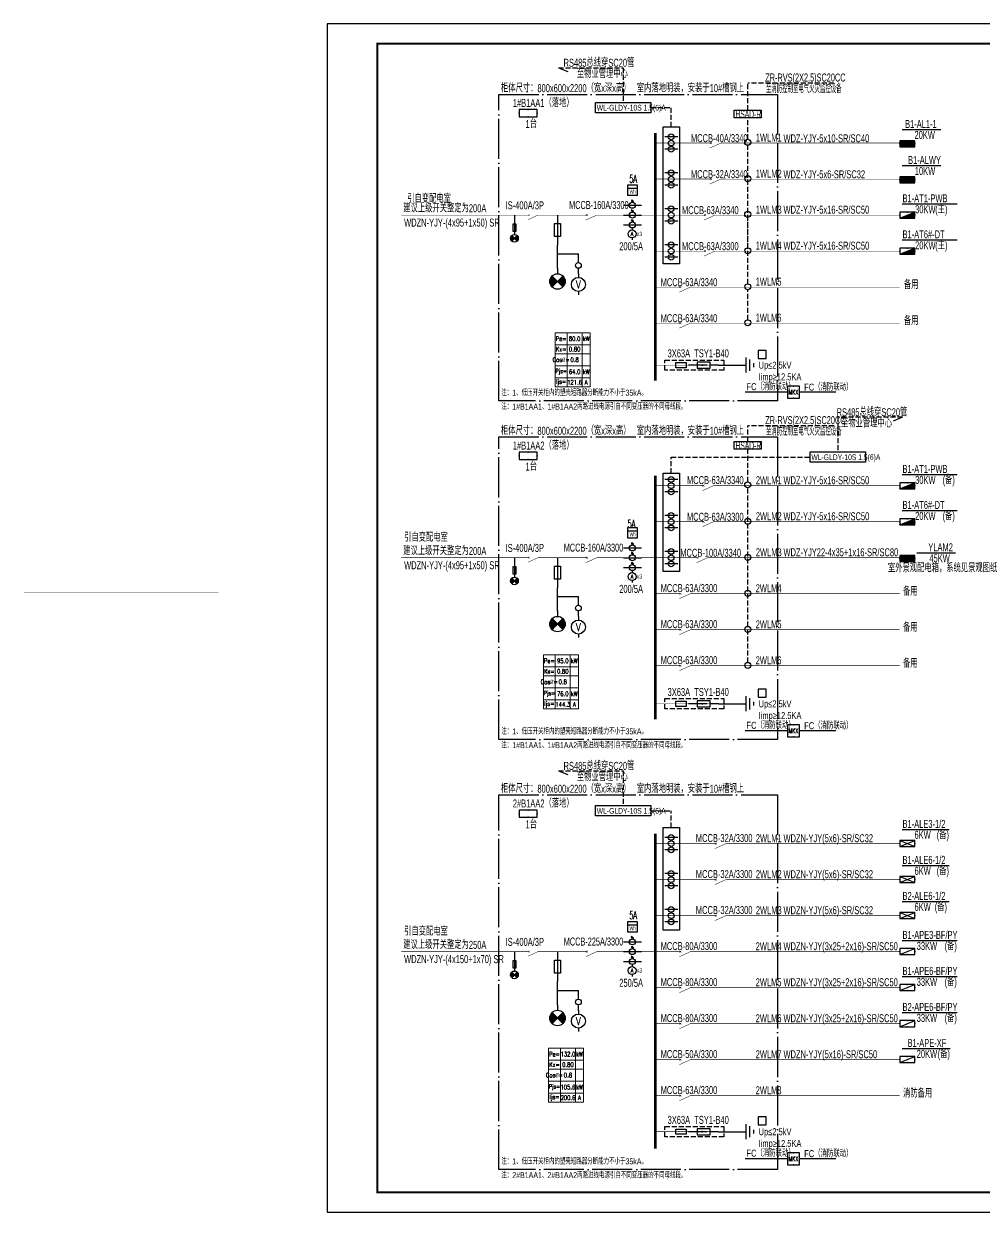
# Model space of a CAD drawing. Extents: x 776418 to 2076422, y -1170708 to 498544.
# Drawn here: x 893275 to 941249, y -218630 to -159230 of the extents above; entities that cross this region are included whole.
import ezdxf
from ezdxf.enums import TextEntityAlignment as Align

# ---------------------------------------------------------------- set-up
doc = ezdxf.new("R2010")
doc.units = 0
doc.header["$LTSCALE"] = 1000
doc.header["$MEASUREMENT"] = 0
doc.linetypes.add('DASH', pattern=[0.35, 0.25, -0.1])
doc.linetypes.add('DOTE', pattern=[2.42, 2, -0.2, 0.02, -0.2])
doc.layers.get('0').update_dxf_attribs({"linetype": 'CONTINUOUS'})
doc.layers.get('Defpoints').update_dxf_attribs({"linetype": 'CONTINUOUS'})
for name, color, linetype in [('D-TEXT', 7, 'CONTINUOUS'), ('DIM-箱柜', 3, 'CONTINUOUS'), ('DOTLN', 2, 'DASH'), ('EL-TEXT', 3, 'CONTINUOUS'), ('ELEMENT', 3, 'CONTINUOUS'), ('EQUIP', 3, 'CONTINUOUS'), ('EQUIP-照明', 3, 'CONTINUOUS'), ('EQUIP-箱柜', 3, 'CONTINUOUS'), ('LAYER3', 7, 'DOTE'), ('PUB_TEXT', 255, 'CONTINUOUS'), ('TEL_TEXT', 3, 'CONTINUOUS'), ('TEL_TITLE', 7, 'CONTINUOUS'), ('WIRE', 4, 'CONTINUOUS'), ('WIRE-母线', 6, 'CONTINUOUS'), ('WIRE-照明', 1, 'CONTINUOUS'), ('WIRE-系统', 4, 'CONTINUOUS'), ('Z', 7, 'CONTINUOUS')]:
    doc.layers.add(name, color=color, linetype=linetype)
doc.layers.add('层1', color=7, linetype='CONTINUOUS', lineweight=0)
doc.styles.add('_COMPLEX', font='ROS', dxfattribs={"width": 0.6, "bigfont": 'JD'})
doc.styles.add('_HZTXT', font='txt.shx', dxfattribs={"width": 0.8, "bigfont": 'HZTXT.shx'})
doc.styles.add('_JD', font='ros.shx', dxfattribs={"width": 0.8, "bigfont": 'JD.shx'})
doc.styles.add('_SIMPLEX', font='SIMPLEX.shx', dxfattribs={"width": 0.8})
doc.styles.add('_TCH_LABEL', font='COMPLEX', dxfattribs={"bigfont": 'GBCBIG'})
doc.styles.add('_TEL_DIM', font='SIMPLEX', dxfattribs={"width": 0.7, "height": 3.5, "bigfont": 'HZTXT'})
doc.styles.add('_XCSG', font='complex.shx', dxfattribs={"width": 0.6, "bigfont": 'jd.shx'})
doc.styles.get("Standard").update_dxf_attribs({"font": 'gbenor.shx', "bigfont": 'gbcbig.shx'})

# ---------------------------------------------------------------- blocks, each defined once
blk = doc.blocks.new('$element$00000578')
at = {"const_width": 0.0233}
for points in [[(0, 0), (0, -0.25)], [(0, -1), (0, -0.75), (-0.25, -0.2)], [(-0.05, -0.25), (0.05, -0.25)]]:
    blk.add_lwpolyline(points, dxfattribs=at)
at = {"flags": 9}
blk.add_attdef('S', (0, 0), '', height=0.00000667, dxfattribs=at)
blk = doc.blocks.new('M_M12')
for p, q in [((-0.1, -0.717), (-0.1, -0.283)), ((-0.1, -0.283), (0.1, -0.283)), ((0.1, -0.283), (0.1, -0.717)), ((0.1, -0.717), (-0.1, -0.717))]:
    blk.add_line(p, q)
blk.add_lwpolyline([(0, 0), (0, -1)])
at = {"width": 0.8, "flags": 9}
blk.add_attdef('S', (0.25, -0.5), '', height=0.2, dxfattribs=at)
blk = doc.blocks.new('M_M58MSL')
for points in [[(0, 0), (0, -0.167)], [(0, -0.833), (0, -1)]]:
    blk.add_lwpolyline(points)
blk.add_circle((0, -0.5), 0.333)
at = {"style": '_SIMPLEX', "width": 0.8, "flags": 8}
blk.add_attdef('$TEXT$', text='', height=0.333, dxfattribs=at).set_placement((0, -0.5), align=Align.MIDDLE_CENTER)
at = {"width": 0.8, "flags": 9}
blk.add_attdef('S', (0.25, -0.5), '', height=0.2, dxfattribs=at)
blk = doc.blocks.new('M_M57DRB')
for p, q in [((0.259, -0.374), (-0.259, -0.893)), ((0.259, -0.893), (-0.259, -0.374))]:
    blk.add_line(p, q)
blk.add_lwpolyline([(0, 0), (0, -0.267)])
blk.add_circle((0, -0.633), 0.367)
for points in [[(-0.13, -0.763), (-0.354, -0.538), (0, -0.633), (-0.259, -0.374)], [(-0.225, -0.858), (-0.354, -0.728), (-0.13, -0.763), (-0.354, -0.538)], [(0.13, -0.504), (0.354, -0.728), (0, -0.633), (0.259, -0.893)], [(0.225, -0.409), (0.354, -0.538), (0.13, -0.504), (0.354, -0.728)], [(0.259, -0.374), (0.259, -0.374), (0.225, -0.409), (0.354, -0.538)], [(-0.259, -0.893), (-0.259, -0.893), (-0.225, -0.858), (-0.354, -0.728)]]:
    blk.add_solid(points)
at = {"width": 0.8, "flags": 9}
blk.add_attdef('S', (0.25, -0.5), '', height=0.2, dxfattribs=at)
blk = doc.blocks.new('M_M27VHU')
for p, q in [((0.167, -0.5), (0.3, -0.5)), ((0.256, -0.433), (0.172, -0.567)), ((0.308, -0.433), (0.225, -0.567))]:
    blk.add_line(p, q)
blk.add_lwpolyline([(0, 0), (0, -1)])
blk.add_circle((0, -0.5), 0.167)
at = {"width": 0.8, "flags": 9}
blk.add_attdef('S', (0.25, -0.5), '', height=0.2, dxfattribs=at)
blk = doc.blocks.new('$element$00000497')
at = {"const_width": 0.0233}
for points in [[(0, 0), (0, -0.25)], [(0, -1), (0, -0.75), (-0.25, -0.2)], [(-0.047, -0.297), (0.047, -0.203)], [(-0.047, -0.203), (0.047, -0.297)]]:
    blk.add_lwpolyline(points, dxfattribs=at)
at = {"flags": 9}
blk.add_attdef('S', (0, 0), '', height=0.00000667, dxfattribs=at)
blk = doc.blocks.new('_LINKPT1')
blk.add_line((0, 0), (0, 0))
blk = doc.blocks.new('M_Z15DKY')
for p, q in [((0.5, 0.5), (-0.5, 0.5)), ((-0.5, 0.5), (-0.5, -0.5)), ((-0.5, 0.2), (0.5, 0.2)), ((0.5, -0.5), (0.5, 0.5)), ((-0.5, -0.5), (0.5, -0.5))]:
    blk.add_line(p, q)
for p in [(-0.5, 0), (0, 0.5), (0.5, 0), (0, -0.5)]:
    blk.add_blockref('_LINKPT1', p)
at = {"style": '_COMPLEX', "width": 0.6}
blk.add_text('Wh', height=0.4, dxfattribs=at).set_placement((0, -0.35), align=Align.CENTER)
at = {"width": 0.8, "flags": 9}
blk.add_attdef('A', (0, 0), '', height=0.00002, dxfattribs=at)
blk = doc.blocks.new('$equip_U$00000105(JDQINJING)')
for p, q in [((0.5, 1), (-0.5, 1)), ((-0.5, 1), (-0.5, 0)), ((0.5, 0), (0.5, 1)), ((-0.5, 0), (0.5, 0))]:
    blk.add_line(p, q)
for p in [(0, 1), (-0.5, 0.5), (0, 0), (0.5, 0.5)]:
    blk.add_point(p)
at = {"color": 7, "style": '_TEL_DIM'}
blk.add_attdef('$TEXT$', text='', height=0.4, dxfattribs=at).set_placement((-0.002, 0.507), align=Align.MIDDLE_CENTER)
at = {"color": 7, "style": '_TEL_DIM', "flags": 1}
blk.add_attdef('A', text='', height=0.00002, dxfattribs=at).set_placement((0, 0), align=Align.MIDDLE_CENTER)
blk = doc.blocks.new('$equip$00001413')
for p, q in [((0.75, 0.6), (-0.75, 0.6)), ((-0.75, 0.6), (-0.75, 0)), ((-0.75, 0), (0.75, 0)), ((0.75, 0), (0.75, 0.6))]:
    blk.add_line(p, q)
for p in [(-0.75, 0.3), (0, 0.6), (0, 0), (0.75, 0.3)]:
    blk.add_point(p)
at = {"style": '_TCH_LABEL', "flags": 9}
blk.add_attdef('A', (0, 0), '', height=0.00002, dxfattribs=at)
blk = doc.blocks.new('M_M24')
for p, q in [((-0.25, -0.375), (0.25, -0.375)), ((-0.1875, -0.5), (0.1875, -0.5)), ((-0.0625, -0.625), (0.0625, -0.625))]:
    blk.add_line(p, q)
blk.add_lwpolyline([(0, 0), (0, -0.375)])
at = {"width": 0.8, "flags": 9}
blk.add_attdef('S', (0.25, -0.5), '', height=0.2, dxfattribs=at)
blk = doc.blocks.new('M_M17')
for p, q in [((-0.1, -0.717), (-0.1, -0.283)), ((-0.1, -0.283), (0.1, -0.283)), ((0, -0.383), (0, -0.717)), ((0.1, -0.283), (0.1, -0.717)), ((0.1, -0.717), (-0.1, -0.717))]:
    blk.add_line(p, q)
for points in [[(0, 0), (0, -0.283)], [(0, -0.717), (0, -1)]]:
    blk.add_lwpolyline(points)
for points in [[(-0.033, -0.567), (0.033, -0.567), (0, -0.367), (0.033, -0.567)], [(0.033, -0.567), (0, -0.367), (-0.033, -0.567), (0.033, -0.567)], [(0, -0.367), (-0.033, -0.567), (0.033, -0.567), (0, -0.367)]]:
    blk.add_solid(points)
at = {"width": 0.8, "flags": 9}
blk.add_attdef('S', (0.25, -0.5), '', height=0.2, dxfattribs=at)
blk = doc.blocks.new('$equip$00001416')
for p, q in [((0.75, 0.6), (-0.75, 0.6)), ((-0.75, 0), (0.75, 0.6)), ((-0.75, 0.6), (-0.75, 0)), ((-0.75, 0), (0.75, 0)), ((0.75, 0), (0.75, 0.6))]:
    blk.add_line(p, q)
for p in [(-0.75, 0.3), (0, 0.6), (0, 0), (0.75, 0.3)]:
    blk.add_point(p)
at = {"style": '_TCH_LABEL', "flags": 9}
blk.add_attdef('A', (0, 0), '', height=0.00002, dxfattribs=at)
blk = doc.blocks.new('$equip$00001424')
for p, q in [((-0.75, 0), (0.75, 0.6)), ((-0.75, 0.6), (0.75, 0)), ((0.75, 0.6), (-0.75, 0.6)), ((-0.75, 0.6), (-0.75, 0)), ((-0.75, 0), (0.75, 0)), ((0.75, 0), (0.75, 0.6))]:
    blk.add_line(p, q)
for p in [(-0.75, 0.3), (0, 0.6), (0, 0), (0.75, 0.3)]:
    blk.add_point(p)
at = {"style": '_TCH_LABEL', "flags": 9}
blk.add_attdef('A', (0, 0), '', height=0.00002, dxfattribs=at)
blk = doc.blocks.new('*T163')
at = {"layer": 'Defpoints', "color": 8, "linetype": 'ByBlock', "lineweight": 0, "transparency": 16777216}
for p, q in [((0, 0), (1749, 0)), ((0, 0), (0, -2700)), ((593, 0), (593, -2700)), ((1346, 0), (1346, -2700)), ((1749, 0), (1749, -2700)), ((0, -600), (1749, -600)), ((0, -1050), (1749, -1050)), ((0, -1650), (1749, -1650)), ((0, -2250), (1749, -2250)), ((0, -2700), (1749, -2700))]:
    blk.add_line(p, q, dxfattribs=at)
at = {"color": 0, "transparency": 16777216, "attachment_point": 5, "style": '_TEL_DIM'}
for s, insert, char_height, width in [('Pe=', (297, -300), 225, 593.32), ('132.0', (970, -300), 225, 752.36), ('kW', (1547, -300), 225, 402.96), ('Kx=', (297, -825), 225, 593.32), ('0.80', (970, -825), 225, 752.36), ('Cos{\\fISOCPEUR|b0|i0|c0|p34;%%C}=', (297, -1350), 225, 593.32), ('0.8', (970, -1350), 225, 752.36), ('Pjs=', (297, -1950), 210, 593.32), ('Ijs=', (297, -2475), 225, 593.32), ('200.6', (970, -2475), 225, 752.36), ('105.6', (970, -1950), 225, 752.36), ('kW', (1547, -1950), 225, 402.96), ('A', (1547, -2475), 225, 402.96)]:
    blk.add_mtext(s, dxfattribs=dict(at, insert=insert, char_height=char_height, width=width))
blk = doc.blocks.new('*X1')
at = {"color": 0}
for p, q in [((-250, 33), (-83, 200)), ((-250, 68), (-118, 200)), ((-250, 104), (-154, 200)), ((-250, 139), (-189, 200)), ((-250, 174), (-224, 200)), ((-247, 0), (-47, 200)), ((-212, 0), (-12, 200)), ((-177, 0), (23, 200)), ((-141, 0), (59, 200)), ((-106, 0), (94, 200)), ((-71, 0), (129, 200)), ((-35, 0), (165, 200)), ((0, 0), (200, 200)), ((35, 0), (235, 200)), ((71, 0), (250, 179)), ((106, 0), (250, 144)), ((141, 0), (250, 109)), ((177, 0), (250, 73)), ((212, 0), (250, 38)), ((247, 0), (250, 3))]:
    blk.add_line(p, q, dxfattribs=at)
blk = doc.blocks.new('$equip$00001421')
for p, q in [((0.75, 0.6), (-0.75, 0.6)), ((-0.75, 0.6), (-0.75, 0)), ((-0.75, 0), (0.75, 0)), ((0.75, 0), (0.75, 0.6))]:
    blk.add_line(p, q)
at = {"const_width": 0.6}
blk.add_lwpolyline([(-0.75, 0.3), (0.75, 0.3)], dxfattribs=at)
for p in [(-0.75, 0.3), (0, 0.6), (0, 0), (0.75, 0.3)]:
    blk.add_point(p)
at = {"xscale": 0.00300000000061118, "yscale": 0.00300000000061118, "zscale": 0.00300000000061118}
blk.add_blockref('*X1', (0, 0), dxfattribs=at)
at = {"style": '_TCH_LABEL', "flags": 9}
blk.add_attdef('A', (0, 0), '', height=0.00002, dxfattribs=at)
blk = doc.blocks.new('$equip$00001781')
blk.add_circle((0, 0), 0.5)
at = {"flags": 9}
blk.add_attdef('A', (0, 0), '', height=0.00002, dxfattribs=at)
blk = doc.blocks.new('*X10')
at = {"color": 0}
for p, q in [((-247, 0), (-246, 2)), ((-212, 0), (-187, 25)), ((-177, 0), (-128, 49)), ((-141, 0), (-69, 72)), ((-106, 0), (-10, 96)), ((-71, 0), (49, 120)), ((-35, 0), (108, 143)), ((0, 0), (167, 167)), ((35, 0), (226, 190)), ((71, 0), (250, 179)), ((106, 0), (250, 144)), ((141, 0), (250, 109)), ((177, 0), (250, 73)), ((212, 0), (250, 38)), ((247, 0), (250, 3))]:
    blk.add_line(p, q, dxfattribs=at)
blk = doc.blocks.new('$equip$00001425')
for p, q in [((-0.75, 0), (0.75, 0.6)), ((0.75, 0.6), (-0.75, 0.6)), ((-0.75, 0.6), (-0.75, 0)), ((-0.75, 0), (0.75, 0)), ((0.75, 0), (0.75, 0.6))]:
    blk.add_line(p, q)
for p in [(-0.75, 0.3), (0, 0.6), (0, 0), (0.75, 0.3)]:
    blk.add_point(p)
blk.add_solid([(-0.75, 0), (0.75, 0), (0.75, 0.6)])
at = {"xscale": 0.00300000000061118, "yscale": 0.00300000000061118, "zscale": 0.00300000000061118}
blk.add_blockref('*X10', (0, 0), dxfattribs=at)
at = {"style": '_TCH_LABEL', "flags": 9}
blk.add_attdef('A', (0, 0), '', height=0.00002, dxfattribs=at)
blk = doc.blocks.new('*T200')
at = {"layer": 'Defpoints', "color": 8, "linetype": 'ByBlock', "lineweight": 0, "transparency": 16777216}
for p, q in [((0, 0), (1749, 0)), ((0, 0), (0, -2700)), ((593, 0), (593, -2700)), ((1346, 0), (1346, -2700)), ((1749, 0), (1749, -2700)), ((0, -600), (1749, -600)), ((0, -1050), (1749, -1050)), ((0, -1650), (1749, -1650)), ((0, -2250), (1749, -2250)), ((0, -2700), (1749, -2700))]:
    blk.add_line(p, q, dxfattribs=at)
at = {"color": 0, "transparency": 16777216, "attachment_point": 5, "style": '_TEL_DIM'}
for s, insert, char_height, width in [('Pe=', (297, -300), 225, 593.32), ('80.0', (970, -300), 225, 752.36), ('kW', (1547, -300), 225, 402.96), ('Kx=', (297, -825), 225, 593.32), ('0.80', (970, -825), 225, 752.36), ('Cos{\\fISOCPEUR|b0|i0|c0|p34;%%C}=', (297, -1350), 225, 593.32), ('0.8', (970, -1350), 225, 752.36), ('Pjs=', (297, -1950), 210, 593.32), ('Ijs=', (297, -2475), 225, 593.32), ('121.6', (970, -2475), 225, 752.36), ('64.0', (970, -1950), 225, 752.36), ('kW', (1547, -1950), 225, 402.96), ('A', (1547, -2475), 225, 402.96)]:
    blk.add_mtext(s, dxfattribs=dict(at, insert=insert, char_height=char_height, width=width))
blk = doc.blocks.new('*T201')
at = {"layer": 'Defpoints', "color": 8, "linetype": 'ByBlock', "lineweight": 0, "transparency": 16777216}
for p, q in [((0, 0), (1749, 0)), ((0, 0), (0, -2700)), ((593, 0), (593, -2700)), ((1346, 0), (1346, -2700)), ((1749, 0), (1749, -2700)), ((0, -600), (1749, -600)), ((0, -1050), (1749, -1050)), ((0, -1650), (1749, -1650)), ((0, -2250), (1749, -2250)), ((0, -2700), (1749, -2700))]:
    blk.add_line(p, q, dxfattribs=at)
at = {"color": 0, "transparency": 16777216, "attachment_point": 5, "style": '_TEL_DIM'}
for s, insert, char_height, width in [('Pe=', (297, -300), 225, 593.32), ('95.0', (970, -300), 225, 752.36), ('kW', (1547, -300), 225, 402.96), ('Kx=', (297, -825), 225, 593.32), ('0.80', (970, -825), 225, 752.36), ('Cos{\\fISOCPEUR|b0|i0|c0|p34;%%C}=', (297, -1350), 225, 593.32), ('0.8', (970, -1350), 225, 752.36), ('Pjs=', (297, -1950), 210, 593.32), ('Ijs=', (297, -2475), 225, 593.32), ('144.3', (970, -2475), 225, 752.36), ('76.0', (970, -1950), 225, 752.36), ('kW', (1547, -1950), 225, 402.96), ('A', (1547, -2475), 225, 402.96)]:
    blk.add_mtext(s, dxfattribs=dict(at, insert=insert, char_height=char_height, width=width))

msp = doc.modelspace()

# ---------------------------------------------------------------- linework, layer by layer
at = {"linetype": 'DASH'}
for p, q in [((919978, -161428), (923214, -161428)), ((923214, -161428), (923214, -163160)), ((924593, -163420), (925620, -163420)), ((925620, -164380, 0), (925620, -163420, 0)), ((933935, -178897), (933935, -180629)), ((937172, -178897), (933935, -178897)), ((925620, -180888), (932557, -180888)), ((925620, -181697, 0), (925620, -180888, 0)), ((919978, -196572), (923214, -196572)), ((923214, -196572), (923214, -198304)), ((924593, -198563, 0), (925620, -198563, 0)), ((925620, -199394, 0), (925620, -198563, 0))]:
    msp.add_line(p, q, dxfattribs=at)
at = {"color": 0}
for p, q in [((919978, -161428), (920454, -161615)), ((937172, -178897), (936695, -179084)), ((919978, -196572), (920454, -196758))]:
    msp.add_line(p, q, dxfattribs=at)
at = {"ltscale": 0.001}
for p, q in [((937147, -164515), (939080, -164515)), ((937147, -166314), (939080, -166314)), ((937147, -168230), (939891, -168230)), ((937147, -170030), (939891, -170030)), ((937147, -181756), (939891, -181756)), ((937147, -183555), (939891, -183555)), ((937876, -185669), (939809, -185669)), ((937147, -199496), (939497, -199496)), ((937147, -201295), (939497, -201295)), ((937147, -203095), (939497, -203095)), ((937147, -205044), (939891, -205044)), ((937147, -206844), (939891, -206844)), ((937147, -208644), (939891, -208644)), ((937147, -210443), (939543, -210443))]:
    msp.add_line(p, q, dxfattribs=at)
for p, q in [((931425, -177649, 0), (929302, -177649, 0)), ((931425, -194573, 0), (929302, -194573, 0)), ((931425, -215962, 0), (929302, -215962, 0))]:
    msp.add_line(p, q)
at = {"color": 2}
for points in [[(921836, -163160), (924593, -163160), (924593, -163679), (921836, -163679)], [(932557, -180629), (935314, -180629), (935314, -181148), (932557, -181148)], [(921836, -198304), (924593, -198304), (924593, -198823), (921836, -198823)]]:
    msp.add_lwpolyline(points, close=True, dxfattribs=at)
at = {"color": 0, "elevation": 0}
for points in [[(925216, -164380), (926025, -164380), (926025, -171231), (925216, -171231)], [(925216, -181697), (926025, -181697), (926025, -186604), (925216, -186604)], [(925216, -199394), (926025, -199394), (926025, -204524), (925216, -204525)]]:
    msp.add_lwpolyline(points, close=True, dxfattribs=at)
at = {"color": 2}
for centre in [(925611, -164880), (925611, -165192), (925611, -165503), (925611, -166680), (925611, -166992), (925611, -167303), (925612, -168479), (925612, -168791), (925612, -169101), (925611, -170279), (925611, -170591), (925611, -170902), (925611, -182004), (925611, -182316), (925611, -182627), (925611, -183804), (925611, -184116), (925611, -184427), (925611, -185604), (925611, -185916), (925611, -186226), (925611, -199895), (925611, -200207), (925611, -200517), (925611, -201695), (925611, -202007), (925611, -202317), (925611, -203494), (925611, -203806), (925611, -204117)]:
    msp.add_circle(centre, 143, dxfattribs=at)
at = {"layer": 'DIM-箱柜', "elevation": 0}
for points in [[(929964, -175556), (929964, -175956), (930364, -175956), (930364, -175556), (929964, -175556)], [(929964, -192480), (929964, -192880), (930364, -192880), (930364, -192480), (929964, -192480)], [(929964, -213868), (929964, -214268), (930364, -214268), (930364, -213868), (929964, -213868)]]:
    msp.add_lwpolyline(points, dxfattribs=at)
at = {"layer": 'DOTLN', "linetype": 'DASH'}
for points in [[(925294, -176036), (928241, -176036), (928241, -176546), (925294, -176546)], [(925294, -192960), (928241, -192960), (928241, -193470), (925294, -193470)], [(925294, -214348), (928241, -214348), (928241, -214858), (925294, -214858)]]:
    msp.add_lwpolyline(points, close=True, dxfattribs=at)
at = {"layer": 'ELEMENT'}
for points in [[(925851, -176421), (925851, -176161), (926361, -176161), (926361, -176421)], [(925851, -193345), (925851, -193085), (926361, -193085), (926361, -193345)], [(925851, -214733), (925851, -214473), (926361, -214473), (926361, -214733)]]:
    msp.add_lwpolyline(points, close=True, dxfattribs=at)
at = {"layer": 'EQUIP-照明', "linetype": 'DASH'}
for p, q in [((933732, -162193, 0), (929434, -162193, 0)), ((929434, -163548, 0), (929434, -162193, 0)), ((929434, -165001, 0), (929434, -163932, 0)), ((929437, -170425, 0), (929437, -165301, 0)), ((929438, -172225, 0), (929437, -168900, 0)), ((929439, -174024, 0), (929439, -172525, 0)), ((933732, -179317, 0), (929434, -179317, 0)), ((929434, -180113, 0), (929434, -179317, 0)), ((929434, -182125, 0), (929434, -180496, 0)), ((929437, -189349, 0), (929437, -182425, 0)), ((929437, -191149, 0), (929437, -189515, 0))]:
    msp.add_line(p, q, dxfattribs=at)
at = {"layer": 'EQUIP-照明', "linetype": 'ByBlock', "elevation": 0}
for points in [[(930110, -163931), (928757, -163931), (928757, -163548), (930110, -163548)], [(930110, -180496), (928757, -180496), (928757, -180113), (930110, -180113)]]:
    msp.add_lwpolyline(points, close=True, dxfattribs=at)
at = {"layer": 'LAYER3'}
for p, q in [((917002, -162757), (930931, -162757)), ((917002, -178075), (917002, -162757)), ((930931, -162757), (930931, -178075)), ((930931, -178075), (917002, -178075)), ((917002, -179881), (930931, -179881)), ((917002, -194999), (917002, -179881)), ((930931, -179881), (930931, -194999)), ((930931, -194999), (917002, -194999)), ((917002, -197771), (930931, -197771)), ((917002, -216490), (917002, -197771)), ((930931, -197771), (930931, -216490)), ((930931, -216490), (917002, -216490))]:
    msp.add_line(p, q, dxfattribs=at)
at = {"layer": 'TEL_TEXT', "ltscale": 2}
for p, q in [((932025, -177628, 0), (933841, -177628, 0)), ((932025, -194552, 0), (933841, -194552, 0)), ((932025, -215941, 0), (933841, -215941, 0))]:
    msp.add_line(p, q, dxfattribs=at)
at = {"layer": 'TEL_TITLE'}
msp.add_lwpolyline([(908431, -218630), (1013531, -218630), (1013531, -159230), (908431, -159230)], close=True, dxfattribs=at)
at = {"layer": 'TEL_TITLE', "const_width": 100}
msp.add_lwpolyline([(910931, -217630), (1012531, -217630), (1012531, -160230), (910931, -160230)], close=True, dxfattribs=at)
at = {"layer": 'WIRE', "color": 4}
for p, q in [((925945, -164880), (925303, -164880)), ((925945, -165503), (925303, -165503)), ((925945, -166680), (925303, -166680)), ((925945, -167303), (925303, -167303)), ((925947, -168479), (925304, -168479)), ((925947, -169101), (925304, -169101)), ((925945, -170279), (925303, -170279)), ((925945, -170902), (925303, -170902)), ((925945, -182004), (925303, -182004)), ((925945, -182627), (925303, -182627)), ((925945, -183804), (925303, -183804)), ((925945, -184427), (925303, -184427)), ((925945, -185604), (925303, -185604)), ((925945, -186226), (925303, -186226)), ((925945, -199895), (925303, -199895)), ((925945, -200517), (925303, -200517)), ((925945, -201695), (925303, -201695)), ((925945, -202317), (925303, -202317)), ((925945, -203494), (925303, -203494)), ((925945, -204117), (925303, -204117))]:
    msp.add_line(p, q, dxfattribs=at)
at = {"layer": 'WIRE-母线', "const_width": 133}
for points in [[(924822, -164691), (924822, -177069)], [(924822, -181815), (924822, -193994)], [(924822, -199705), (924822, -215452)]]:
    msp.add_lwpolyline(points, dxfattribs=at)
at = {"layer": 'WIRE-照明'}
for p, q in [((919932, -171458, -4671), (919932, -170291, -4671)), ((919932, -170733, -4671), (920977, -170733, -4671)), ((920977, -171163, -4671), (920977, -170733, -4671)), ((920977, -171733, -4671), (920977, -171448, -4671)), ((927983, -176291, 0), (928796, -176291, 0)), ((919932, -188582, -4671), (919932, -187416, -4671)), ((919932, -187857, -4671), (920977, -187857, -4671)), ((920977, -188287, -4671), (920977, -187857, -4671)), ((920977, -188857, -4671), (920977, -188572, -4671)), ((927983, -193215, 0), (928796, -193215, 0)), ((919932, -208271, -4671), (919932, -207105, -4671)), ((919932, -207547, -4671), (920977, -207547, -4671)), ((920977, -207976, -4671), (920977, -207547, -4671)), ((920977, -208547, -4671), (920977, -208262, -4671)), ((927983, -214603, 0), (928796, -214603, 0))]:
    msp.add_line(p, q, dxfattribs=at)
at = {"layer": 'WIRE-照明', "linetype": 'Continuous', "const_width": 30}
msp.add_lwpolyline([(902989, -187638), (893290, -187638)], dxfattribs=at)
at = {"layer": 'WIRE-系统', "const_width": 23.3}
for points in [[(924822, -165192), (927345, -165192)], [(928094, -165192), (937027, -165192)], [(924822, -166991), (927345, -166991)], [(928345, -166992), (937027, -166992)], [(912129, -168791), (918286, -168791)], [(921147, -168791), (919073, -168791)], [(922146, -168791), (924822, -168791)], [(924822, -168791), (927051, -168791)], [(928051, -168791), (937027, -168791)], [(924822, -170591), (927051, -170591)], [(928051, -170591), (937027, -170591)], [(924822, -172390), (925822, -172390)], [(926822, -172391), (937027, -172391)], [(924822, -174190), (925822, -174190)], [(926822, -174190), (937027, -174190)], [(924822, -182316), (926976, -182316)], [(927725, -182316), (937027, -182316)], [(924822, -184116), (926976, -184116)], [(927976, -184116), (937027, -184116)], [(912129, -185916), (918286, -185916)], [(921396, -185916), (919073, -185916)], [(922146, -185916), (924822, -185916)], [(924822, -185915), (926687, -185915)], [(927687, -185916), (937027, -185916)], [(924822, -187715), (925822, -187715)], [(926822, -187715), (937027, -187715)], [(924822, -189514), (925822, -189514)], [(926822, -189515), (937027, -189515)], [(924822, -191314), (925822, -191314)], [(926822, -191314), (937027, -191314)], [(924822, -200206), (927592, -200206)], [(928341, -200207), (937027, -200207)], [(924822, -202006), (927592, -202006)], [(928592, -202006), (937027, -202006)], [(924822, -203805), (927592, -203805)], [(928592, -203806), (937027, -203806)], [(912129, -205605), (918286, -205605)], [(920942, -205605), (919073, -205605)], [(921396, -205605), (919073, -205605)], [(922146, -205605), (924822, -205605)], [(924822, -205605), (925822, -205605)], [(926822, -205605), (937027, -205605)], [(924822, -207405), (925822, -207405)], [(926822, -207405), (937027, -207405)], [(924822, -209204), (925822, -209204)], [(926822, -209205), (937027, -209205)], [(924822, -211004), (925822, -211004)], [(926822, -211004), (937027, -211004)], [(924822, -212803), (925822, -212803)], [(926822, -212804), (937027, -212804)]]:
    msp.add_lwpolyline(points, dxfattribs=at)
at = {"layer": 'WIRE-系统', "const_width": 23.3, "elevation": 0}
for points in [[(924822, -176291), (929359, -176291)], [(924822, -193215), (929359, -193215)], [(924822, -214603), (929359, -214603)]]:
    msp.add_lwpolyline(points, dxfattribs=at)
at = {"layer": 'Z', "ltscale": 2}
for p, q in [((919932, -168791), (919932, -170291)), ((919932, -185916), (919932, -187416)), ((919932, -205605), (919932, -207105))]:
    msp.add_line(p, q, dxfattribs=at)
for centre in [(920977, -171307), (920977, -188431), (920977, -208121)]:
    msp.add_circle(centre, 143, dxfattribs=at)
at = {"layer": '层1', "color": 4, "linetype": 'Continuous', "lineweight": 30}
for p, q in [((917785, -168797), (917785, -169760)), ((917785, -185921), (917785, -186884)), ((917785, -205611), (917785, -206574))]:
    msp.add_line(p, q, dxfattribs=at)
at = {"layer": '层1', "color": 7, "linetype": 'Continuous', "lineweight": -3}
for p, q in [((917636, -169831), (917636, -170073)), ((917656, -169810), (917656, -170094)), ((917676, -169832), (917676, -170072)), ((917696, -169854), (917696, -170050)), ((917716, -169876), (917716, -170028)), ((917854, -169876), (917854, -170028)), ((917874, -169854), (917874, -170050)), ((917894, -169832), (917894, -170072)), ((917914, -169810), (917914, -170094)), ((917934, -169831), (917934, -170073)), ((917954, -169861), (917954, -170043)), ((917736, -169898), (917736, -170006)), ((917756, -169920), (917756, -169984)), ((917776, -169942), (917776, -169962)), ((917794, -169942), (917794, -169962)), ((917814, -169920), (917814, -169984)), ((917834, -169898), (917834, -170006)), ((917974, -169918), (917974, -169986)), ((917636, -186955), (917636, -187197)), ((917656, -186934), (917656, -187219)), ((917676, -186956), (917676, -187196)), ((917696, -186978), (917696, -187174)), ((917716, -187000), (917716, -187152)), ((917736, -187022), (917736, -187130)), ((917756, -187044), (917756, -187108)), ((917776, -187066), (917776, -187086)), ((917794, -187066), (917794, -187086)), ((917814, -187044), (917814, -187108)), ((917834, -187022), (917834, -187130)), ((917854, -187000), (917854, -187152)), ((917874, -186978), (917874, -187174)), ((917894, -186956), (917894, -187196)), ((917914, -186934), (917914, -187219)), ((917934, -186955), (917934, -187197)), ((917954, -186985), (917954, -187167)), ((917974, -187043), (917974, -187110)), ((917636, -206644), (917636, -206887)), ((917656, -206623), (917656, -206908)), ((917676, -206645), (917676, -206886)), ((917696, -206667), (917696, -206864)), ((917716, -206689), (917716, -206842)), ((917736, -206711), (917736, -206820)), ((917834, -206711), (917834, -206820)), ((917854, -206689), (917854, -206842)), ((917874, -206667), (917874, -206864)), ((917894, -206645), (917894, -206886)), ((917914, -206623), (917914, -206908)), ((917934, -206644), (917934, -206887)), ((917954, -206674), (917954, -206857)), ((917756, -206733), (917756, -206797)), ((917776, -206756), (917776, -206775)), ((917794, -206756), (917794, -206775)), ((917814, -206733), (917814, -206797)), ((917974, -206732), (917974, -206799))]:
    msp.add_line(p, q, dxfattribs=at)
at = {"layer": '层1', "color": 4, "linetype": 'Continuous', "lineweight": -3}
for p, q in [((917914, -170094), (917656, -169810)), ((917656, -170094), (917914, -169810)), ((917914, -187219), (917656, -186934)), ((917656, -187219), (917914, -186934)), ((917914, -206908), (917656, -206623)), ((917656, -206908), (917914, -206623))]:
    msp.add_line(p, q, dxfattribs=at)
for points in [[(917719, -169226), (917848, -169226), (917848, -169611), (917719, -169611)], [(917719, -186350), (917848, -186350), (917848, -186735), (917719, -186735)], [(917719, -206040), (917848, -206040), (917848, -206424), (917719, -206424)]]:
    msp.add_lwpolyline(points, close=True, dxfattribs=at)
for centre in [(917785, -169952), (917785, -187076), (917785, -206766)]:
    msp.add_circle(centre, 192, dxfattribs=at)

# ---------------------------------------------------------------- block references
for name, p in [('*T200', (919820, -174672)), ('*T201', (919229, -190773)), ('*T163', (919487, -210429))]:
    msp.add_blockref(name, p)
at = {"layer": 'ELEMENT'}
for name, p, xscale, yscale, zscale, rotation in [('$element$00000497', (927345, -165192), 999.9899999999907, 999.9899999999907, 999.9899999999907, 90), ('$element$00000497', (927345, -166991), 999.9899999999907, 999.9899999999907, 999.9899999999907, 90), ('M_M27VHU', (923226, -168303), 900, 900, 900, 90), ('M_M27VHU', (923226, -168791), 900, 900, 900, 90), ('$element$00000578', (918286, -168791), 900, 900, 900, 90), ('$element$00000497', (921147, -168791), 999.9899999999907, 999.9899999999907, 999.9899999999907, 90), ('M_M27VHU', (923226, -169286), 900, 900, 900, 90), ('$element$00000497', (927051, -168791), 999.9899999999907, 999.9899999999907, 999.9899999999907, 90), ('$element$00000497', (927051, -170591), 999.9899999999907, 999.9899999999907, 999.9899999999907, 90), ('$element$00000497', (925822, -172390), 999.9899999999907, 999.9899999999907, 999.9899999999907, 90), ('$element$00000497', (925822, -174190), 999.9899999999907, 999.9899999999907, 999.9899999999907, 90), ('M_M17', (927983, -176291, 0), -1500, 1500, 1500, 270), ('M_M24', (928796, -176291, 0), 1500, 1500, 1500, 90), ('$element$00000497', (926976, -182316), 999.9899999999907, 999.9899999999907, 999.9899999999907, 90), ('$element$00000497', (926976, -184116), 999.9899999999907, 999.9899999999907, 999.9899999999907, 90), ('M_M27VHU', (923226, -185427), 900, 900, 900, 90), ('$element$00000578', (918286, -185916), 900, 900, 900, 90), ('$element$00000497', (921147, -185916), 999.9899999999907, 999.9899999999907, 999.9899999999907, 90), ('M_M27VHU', (923226, -185916), 900, 900, 900, 90), ('$element$00000497', (926687, -185915), 999.9899999999907, 999.9899999999907, 999.9899999999907, 90), ('M_M27VHU', (923226, -186410), 900, 900, 900, 90), ('$element$00000497', (925822, -187715), 999.9899999999907, 999.9899999999907, 999.9899999999907, 90), ('$element$00000497', (925822, -189514), 999.9899999999907, 999.9899999999907, 999.9899999999907, 90), ('$element$00000497', (925822, -191314), 999.9899999999907, 999.9899999999907, 999.9899999999907, 90), ('M_M24', (928796, -193215, 0), 1500, 1500, 1500, 90), ('M_M17', (927983, -193215, 0), -1500, 1500, 1500, 270), ('$element$00000497', (927592, -200206), 999.9899999999907, 999.9899999999907, 999.9899999999907, 90), ('$element$00000497', (927592, -202006), 999.9899999999907, 999.9899999999907, 999.9899999999907, 90), ('$element$00000497', (927592, -203805), 999.9899999999907, 999.9899999999907, 999.9899999999907, 90), ('M_M27VHU', (923226, -205117), 900, 900, 900, 90), ('M_M27VHU', (923226, -205605), 900, 900, 900, 90), ('$element$00000578', (918286, -205605), 900, 900, 900, 90), ('$element$00000497', (921147, -205605), 999.9899999999907, 999.9899999999907, 999.9899999999907, 90), ('M_M27VHU', (923226, -206100), 900, 900, 900, 90), ('$element$00000497', (925822, -205605), 999.9899999999907, 999.9899999999907, 999.9899999999907, 90), ('$element$00000497', (925822, -207405), 999.9899999999907, 999.9899999999907, 999.9899999999907, 90), ('$element$00000497', (925822, -209204), 999.9899999999907, 999.9899999999907, 999.9899999999907, 90), ('$element$00000497', (925822, -211004), 999.9899999999907, 999.9899999999907, 999.9899999999907, 90), ('$element$00000497', (925822, -212803), 999.9899999999907, 999.9899999999907, 999.9899999999907, 90), ('M_M24', (928796, -214603, 0), 1500, 1500, 1500, 90), ('M_M17', (927983, -214603, 0), -1500, 1500, 1500, 270)]:
    msp.add_blockref(name, p, dxfattribs=dict(at, xscale=xscale, yscale=yscale, zscale=zscale, rotation=rotation))
for name, p, xscale, yscale, zscale in [('M_M12', (919932, -168791), 1500, 1500, 1500), ('M_M57DRB', (919932, -171444), 1050, 1050, 1050), ('M_M12', (919932, -185916), 1500, 1500, 1500), ('M_M57DRB', (919932, -188568), 1050, 1050, 1050), ('M_M12', (919932, -205605), 1500, 1500, 1500), ('M_M57DRB', (919932, -208258), 1050, 1050, 1050)]:
    msp.add_blockref(name, p, dxfattribs=dict(at, xscale=xscale, yscale=yscale, zscale=zscale))
ref = msp.add_blockref('M_M58MSL', (920977, -171733), dxfattribs=dict(at, xscale=1050, yscale=1050, zscale=1050))
ref.add_attrib('$TEXT$', 'V', dxfattribs={"layer": '0', "height": 400, "style": '_XCSG', "width": 0.8, "flags": 8}).set_placement((920977, -172258), align=Align.MIDDLE_CENTER)
ref = msp.add_blockref('M_M58MSL', (920977, -188857), dxfattribs=dict(at, xscale=1050, yscale=1050, zscale=1050))
ref.add_attrib('$TEXT$', 'V', dxfattribs={"layer": '0', "height": 400, "style": '_XCSG', "width": 0.8, "flags": 8}).set_placement((920977, -189382), align=Align.MIDDLE_CENTER)
ref = msp.add_blockref('M_M58MSL', (920977, -208547), dxfattribs=dict(at, xscale=1050, yscale=1050, zscale=1050))
ref.add_attrib('$TEXT$', 'V', dxfattribs={"layer": '0', "height": 400, "style": '_XCSG', "width": 0.8, "flags": 8}).set_placement((920977, -209072), align=Align.MIDDLE_CENTER)
at = {"layer": 'EQUIP', "xscale": 500, "yscale": 500, "zscale": 500}
for p in [(923686, -167548), (923686, -184673), (923686, -204362)]:
    msp.add_blockref('M_Z15DKY', p, dxfattribs=at)
at = {"layer": 'EQUIP-照明', "linetype": 'ByBlock', "xscale": 300, "yscale": 300, "zscale": 300}
for p in [(929437, -165151, 0), (929440, -166976), (929437, -168750, 0), (929440, -170575), (929440, -172375), (929440, -174174), (929437, -182275, 0), (929440, -184100), (929440, -185900), (929440, -187699), (929440, -189499), (929440, -191298)]:
    msp.add_blockref('$equip$00001781', p, dxfattribs=at)
at = {"layer": 'EQUIP-箱柜', "ltscale": 0.001, "xscale": 600, "yscale": 600, "zscale": 600}
for p in [(918467, -163878), (918467, -181002), (918467, -198892)]:
    msp.add_blockref('$equip$00001413', p, dxfattribs=at)
at = {"layer": 'EQUIP-箱柜', "xscale": 500, "yscale": 500, "zscale": 500}
for name, p in [('$equip$00001421', (937402, -165375)), ('$equip$00001421', (937402, -167175)), ('$equip$00001425', (937402, -168941)), ('$equip$00001425', (937402, -170741)), ('$equip$00001425', (937402, -182466)), ('$equip$00001425', (937402, -184266)), ('$equip$00001421', (937402, -186099)), ('$equip$00001424', (937402, -200357)), ('$equip$00001424', (937402, -202156)), ('$equip$00001424', (937402, -203956)), ('$equip$00001416', (937402, -205755)), ('$equip$00001416', (937402, -207555)), ('$equip$00001416', (937402, -207555)), ('$equip$00001416', (937402, -209355)), ('$equip$00001416', (937402, -211154))]:
    msp.add_blockref(name, p, dxfattribs=at)
at = {"layer": 'EQUIP-箱柜'}
ref = msp.add_blockref('$equip_U$00000105(JDQINJING)', (931725, -177949, 0), dxfattribs=dict(at, xscale=600, yscale=600, zscale=600))
ref.add_attrib('$TEXT$', 'MKX', dxfattribs={"layer": '0', "color": 7, "height": 240, "style": '_TEL_DIM', "width": 0.6}).set_placement((931723, -177645, 0), align=Align.MIDDLE_CENTER)
ref = msp.add_blockref('$equip_U$00000105(JDQINJING)', (931725, -194873, 0), dxfattribs=dict(at, xscale=600, yscale=600, zscale=600))
ref.add_attrib('$TEXT$', 'MKX', dxfattribs={"layer": '0', "color": 7, "height": 240, "style": '_TEL_DIM', "width": 0.6}).set_placement((931723, -194569, 0), align=Align.MIDDLE_CENTER)
ref = msp.add_blockref('$equip_U$00000105(JDQINJING)', (931725, -216262, 0), dxfattribs=dict(at, xscale=600, yscale=600, zscale=600))
ref.add_attrib('$TEXT$', 'MKX', dxfattribs={"layer": '0', "color": 7, "height": 240, "style": '_TEL_DIM', "width": 0.6}).set_placement((931723, -215958, 0), align=Align.MIDDLE_CENTER)
at = {"layer": 'Z', "ltscale": 2, "xscale": 600, "yscale": 600, "zscale": 600}
for p in [(923661, -169436), (923661, -186560), (923661, -206250)]:
    msp.add_blockref('M_M58MSL', p, dxfattribs=at).add_auto_attribs({'$TEXT$': 'A'})

# ---------------------------------------------------------------- texts
at = {"layer": 'D-TEXT', "style": '_JD', "width": 0.6}
for p in [(930312, -162115, 0), (930312, -179239, 0)]:
    msp.add_text('ZR-RVS(2X2.5)SC20CC', height=400, rotation=359.99998, dxfattribs=at).set_placement(p)
for s, p in [('MCCB-160A/3300', (920513, -168488)), ('MCCB-160A/3300', (920246, -185612)), ('MCCB-225A/3300', (920246, -205301))]:
    msp.add_text(s, height=400, dxfattribs=at).set_placement(p)
at = {"layer": 'EL-TEXT', "color": 255, "style": '_HZTXT', "width": 0.5}
for p in [(930344, -162681, 0), (930344, -179805, 0)]:
    msp.add_text('至消防控制室电气火灾监控设备', height=400, dxfattribs=at).set_placement(p)
at = {"layer": 'PUB_TEXT', "width": 0.5}
for s, style, p in [('HSAD-R', '_JD', (928825, -163945, 0)), ('5A', '_HZTXT', (923526, -167172)), ('HSAD-R', '_JD', (928825, -180510, 0)), ('5A', '_HZTXT', (923436, -184423)), ('5A', '_HZTXT', (923526, -203986))]:
    msp.add_text(s, height=400, dxfattribs=dict(at, style=style)).set_placement(p)
at = {"layer": 'TEL_TEXT', "color": 7, "style": '_JD', "width": 0.7}
for s, height, p in [('RS485总线穿SC20管', 400, (920236, -161378, 0)), ('至物业管理中心', 400, (920900, -161933, 0)), ('柜体尺寸：800x600x2200（宽x深x高）   室内落地明装，安装于10#槽钢上', 400, (917112, -162648)), ('1#B1AA1（落地）', 400, (917703, -163386)), ('WL-GLDY-10S 1.5(6)A', 288, (921895, -163569, 0)), ('1台', 400, (918340, -164434)), ('B1-AL1-1', 400, (937297, -164439)), ('MCCB-40A/3340', 400, (926600, -165146)), ('1WLM1', 400, (929842, -165121, 0)), ('WDZ-YJY-5x10-SR/SC40', 400, (931222, -165155)), ('20KW', 400, (937767, -164985)), ('B1-ALWY', 400, (937445, -166239)), ('MCCB-32A/3340', 400, (926600, -166946)), ('1WLM2', 400, (929842, -166921, 0)), ('WDZ-YJY-5x6-SR/SC32', 400, (931222, -166954)), ('10KW', 400, (937784, -166785)), ('引自变配电室', 400, (912427, -168173, 0)), ('IS-400A/3P', 400, (917344, -168503)), ('B1-AT1-PWB', 400, (937169, -168155)), (' 建议上级开关整定为200A', 400, (912127, -168652, 0)), ('MCCB-63A/3340', 400, (926151, -168745)), ('1WLM3', 400, (929842, -168721, 0)), ('WDZ-YJY-5x16-SR/SC50', 400, (931222, -168721)), ('30KW', 400, (937799, -168701)), ('(主)', 400, (938801, -168701)), ('WDZN-YJY-(4x95+1x50) SR', 400, (912273, -169367, 0)), ('B1-AT6#-DT', 400, (937169, -169955)), ('200/5A', 400, (923020, -170550)), ('MCCB-63A/3300', 400, (926151, -170545)), ('1WLM4', 400, (929834, -170520)), ('WDZ-YJY-5x16-SR/SC50', 400, (931222, -170520)), ('20KW', 400, (937799, -170501)), ('(主)', 400, (938801, -170501)), ('MCCB-63A/3340', 400, (925086, -172345, 0)), ('1WLM5', 400, (929834, -172320)), ('备用', 400, (937238, -172480)), ('MCCB-63A/3340', 400, (925086, -174144, 0)), ('1WLM6', 400, (929834, -174120)), ('备用', 400, (937238, -174280)), ('3X63A  TSY1-B40', 400, (925434, -175902, 0)), ('Up≤2.5kV', 350, (929982, -176467, 0)), ('Iimp≥12.5KA', 350, (929982, -177052, 0)), ('注：1、低压开关柜内的塑壳短路器分断能力不小于35kA。', 300, (917129, -177821, 0)), ('FC（消防联动）', 350, (929376, -177543, 1146)), ('FC（消防联动）', 350, (932258, -177565, 1146)), ('注：1#B1AA1、1#B1AA2两路进线电源引自不同变压器的不同母线段。', 300, (917129, -178511, 0)), ('柜体尺寸：800x600x2200（宽x深x高）   室内落地明装，安装于10#槽钢上', 400, (917112, -179772)), ('1#B1AA2（落地）', 400, (917703, -180510)), ('1台', 400, (918340, -181558)), ('WL-GLDY-10S 1.5(6)A', 288, (932616, -181038, 0)), ('B1-AT1-PWB', 400, (937169, -181680)), ('MCCB-63A/3340', 400, (926401, -182237)), ('2WLM1', 400, (929842, -182245, 0)), ('WDZ-YJY-5x16-SR/SC50', 400, (931222, -182246)), ('30KW', 400, (937799, -182226)), ('(备)', 400, (939171, -182226)), ('B1-AT6#-DT', 400, (937169, -183480)), ('MCCB-63A/3300', 400, (926401, -184070)), ('2WLM2', 400, (929842, -184045, 0)), ('WDZ-YJY-5x16-SR/SC50', 400, (931222, -184045)), ('20KW', 400, (937799, -184026)), ('(备)', 400, (939171, -184026)), ('引自变配电室', 400, (912273, -185106, 0)), ('IS-400A/3P', 400, (917344, -185627)), ('YLAM2', 400, (938457, -185594)), (' 建议上级开关整定为200A', 400, (912127, -185777, 0)), ('MCCB-100A/3340', 400, (926067, -185870, 0)), ('2WLM3', 400, (929842, -185845, 0)), ('WDZ-YJY22-4x35+1x16-SR/SC80', 400, (931222, -185845)), ('45KW', 400, (938512, -186140)), ('WDZN-YJY-(4x95+1x50) SR', 400, (912273, -186491, 0)), ('室外景观配电箱，系统见景观图纸', 400, (936442, -186634)), ('200/5A', 400, (923020, -187675)), ('MCCB-63A/3300', 400, (925086, -187636)), ('2WLM4', 400, (929834, -187645)), ('备用', 400, (937193, -187805)), ('MCCB-63A/3300', 400, (925086, -189436)), ('2WLM5', 400, (929834, -189445)), ('备用', 400, (937193, -189604)), ('MCCB-63A/3300', 400, (925086, -191236)), ('2WLM6', 400, (929834, -191244)), ('备用', 400, (937193, -191404)), ('3X63A  TSY1-B40', 400, (925434, -192826, 0)), ('Up≤2.5kV', 350, (929982, -193391, 0)), ('Iimp≥12.5KA', 350, (929982, -193976, 0)), ('FC（消防联动）', 350, (929376, -194467, 1146)), ('FC（消防联动）', 350, (932258, -194489, 1146)), ('注：1、低压开关柜内的塑壳短路器分断能力不小于35kA。', 300, (917129, -194745, 0)), ('注：1#B1AA1、1#B1AA2两路进线电源引自不同变压器的不同母线段。', 300, (917129, -195435, 0)), ('RS485总线穿SC20管', 400, (920236, -196521, 0)), ('至物业管理中心', 400, (920900, -197077, 0)), ('柜体尺寸：800x600x2200（宽x深x高）   室内落地明装，安装于10#槽钢上', 400, (917112, -197663)), ('2#B1AA2（落地）', 400, (917703, -198400)), ('WL-GLDY-10S 1.5(6)A', 288, (921895, -198713, 0)), ('1台', 400, (918340, -199448)), ('B1-ALE3-1/2', 400, (937169, -199421)), ('6KW', 400, (937767, -199966)), ('(备)', 400, (938877, -199966)), ('MCCB-32A/3300', 400, (926844, -200128)), ('2WLM1', 400, (929842, -200136, 0)), ('WDZN-YJY(5x6)-SR/SC32', 400, (931222, -200136)), ('B1-ALE6-1/2', 400, (937169, -201220)), ('6KW', 400, (937767, -201766)), ('(备)', 400, (938877, -201766)), ('MCCB-32A/3300', 400, (926844, -201928)), ('2WLM2', 400, (929842, -201936, 0)), ('WDZN-YJY(5x6)-SR/SC32', 400, (931222, -201936)), ('B2-ALE6-1/2', 400, (937169, -203020)), ('(备)', 400, (938777, -203566)), ('MCCB-32A/3300', 400, (926844, -203727)), ('2WLM3', 400, (929842, -203736, 0)), ('WDZN-YJY(5x6)-SR/SC32', 400, (931222, -203735)), ('6KW', 400, (937767, -203566)), ('引自变配电室', 400, (912273, -204795, 0)), ('IS-400A/3P', 400, (917344, -205317)), ('B1-APE3-BF/PY', 400, (937169, -204969)), (' 建议上级开关整定为250A', 400, (912127, -205466, 0)), ('MCCB-80A/3300', 400, (925086, -205526)), ('2WLM4', 400, (929834, -205535)), ('WDZN-YJY(3x25+2x16)-SR/SC50', 400, (931222, -205535)), ('33KW', 400, (937878, -205515)), ('(备)', 400, (939271, -205515)), ('WDZN-YJY-(4x150+1x70) SR', 400, (912273, -206180, 0)), ('B1-APE6-BF/PY', 400, (937169, -206769)), ('250/5A', 400, (923020, -207364)), ('MCCB-80A/3300', 400, (925086, -207326)), ('2WLM5', 400, (929834, -207335)), ('WDZN-YJY(3x25+2x16)-SR/SC50', 400, (931222, -207334)), ('33KW', 400, (937878, -207315)), ('(备)', 400, (939271, -207315)), ('B2-APE6-BF/PY', 400, (937169, -208569)), ('MCCB-80A/3300', 400, (925086, -209125)), ('2WLM6', 400, (929834, -209134)), ('WDZN-YJY(3x25+2x16)-SR/SC50', 400, (931222, -209134)), ('33KW', 400, (937878, -209114)), ('(备)', 400, (939271, -209114)), ('B1-APE-XF', 400, (937420, -210368)), ('MCCB-50A/3300', 400, (925086, -210925)), ('2WLM7', 400, (929834, -210934)), ('WDZN-YJY(5x16)-SR/SC50', 400, (931222, -210933)), ('20KW', 400, (937878, -210914)), ('(备)', 400, (938923, -210914)), ('MCCB-63A/3300', 400, (925086, -212725)), ('2WLM8', 400, (929834, -212733)), ('消防备用', 400, (937193, -212893)), ('3X63A  TSY1-B40', 400, (925434, -214214, 0)), ('Up≤2.5kV', 350, (929982, -214779, 0)), ('Iimp≥12.5KA', 350, (929982, -215364, 0)), ('FC（消防联动）', 350, (929376, -215855, 1146)), ('FC（消防联动）', 350, (932258, -215877, 1146)), ('注：1、低压开关柜内的塑壳短路器分断能力不小于35kA。', 300, (917129, -216237, 0)), ('注：2#B1AA1、2#B1AA2两路进线电源引自不同变压器的不同母线段。', 300, (917129, -216927, 0))]:
    msp.add_text(s, height=height, dxfattribs=at).set_placement(p)
at = {"layer": 'TEL_TEXT', "ltscale": 2, "style": '_COMPLEX', "width": 0.7}
for p in [(923901, -169836), (923901, -186961), (923901, -206650)]:
    msp.add_text('x3', height=210, dxfattribs=at).set_placement(p)
at = {"layer": 'TEL_TEXT', "color": 7, "style": '_JD', "width": 0.7}
for s, p in [('RS485总线穿SC20管', (933874, -178846, 0)), ('至物业管理中心', (934097, -179402, 0))]:
    msp.add_text(s, height=400, rotation=360, dxfattribs=at).set_placement(p)

doc.saveas('drawing.dxf')
